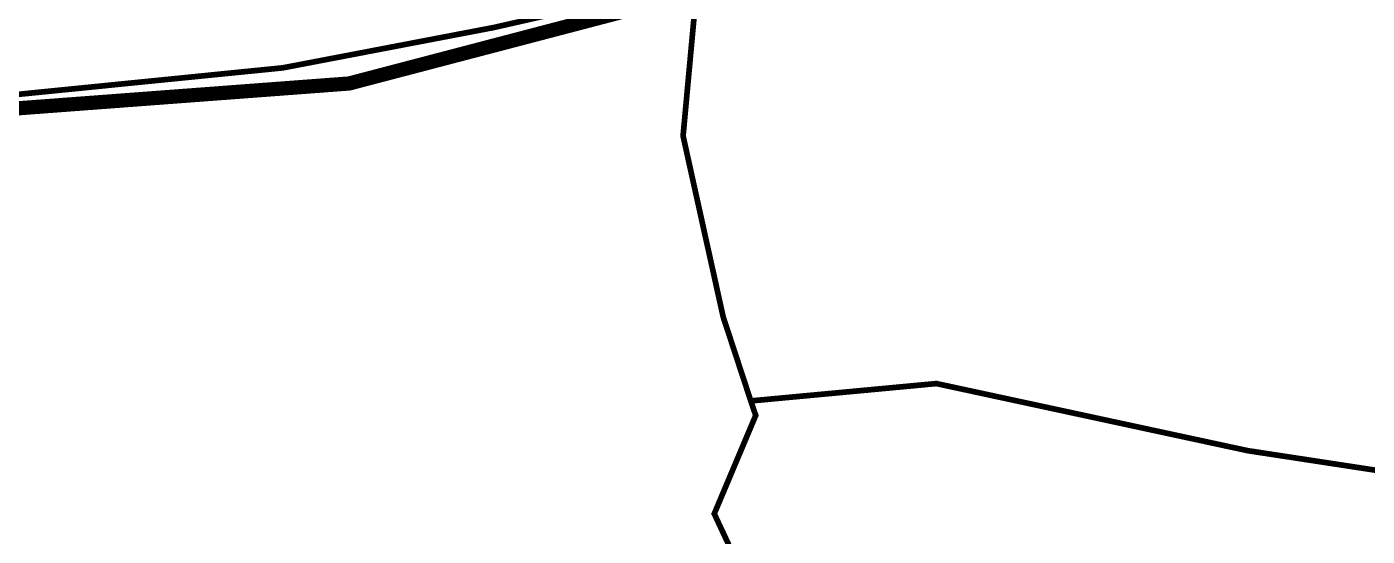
# Model space of a CAD drawing. Header units: metres. Extents: x 561401 to 594056, y 8460144 to 8508504.
# Drawn here: x 586420.99 to 586468.16, y 8502290.22 to 8502308.13 of the extents above; entities that cross this region are included whole.
import ezdxf

# ---------------------------------------------------------------- set-up
doc = ezdxf.new("R2010")
doc.units = ezdxf.units.M
for name, color, linetype in [('1.1. DERECHO DE VIA', 230, 'Continuous'), ('1.2. AFECTADOS BASE GRAFICA SUNARP', 150, 'Continuous'), ('1.2. BASE GRAFICA SUNARP', 150, 'Continuous')]:
    doc.layers.add(name, color=color, linetype=linetype)

msp = doc.modelspace()

# ---------------------------------------------------------------- linework, layer by layer
at = {"layer": '1.1. DERECHO DE VIA', "color": 230, "linetype": 'Continuous', "lineweight": 40, "ltscale": 0.2, "const_width": 0.5}
msp.add_lwpolyline([(586510.12, 8502319.047), (586490.365, 8502320.494), (586470.73, 8502317.163), (586451.661, 8502311.203), (586432.33, 8502306.138), (586412.464, 8502304.649), (586392.684, 8502307.106), (586373.193, 8502311.546), (586353.806, 8502316.461), (586334.584, 8502321.974), (586315.756, 8502328.693), (586297.973, 8502337.762), (586281.542, 8502349.14), (586266.019, 8502361.736), (586252.372, 8502376.299), (586240.65, 8502392.475), (586231.029, 8502409.977), (586223.807, 8502428.595), (586218.642, 8502447.898), (586216.053, 8502467.697), (586216.016, 8502487.67), (586218.447, 8502507.496)], dxfattribs=at)
at = {"layer": '1.2. AFECTADOS BASE GRAFICA SUNARP', "color": 64, "linetype": 'Continuous', "lineweight": -3, "const_width": 0.2}
msp.add_lwpolyline([(586444.587, 8502309.732), (586444.084, 8502304.293), (586445.494, 8502297.934), (586446.467, 8502294.975), (586452.998, 8502295.585), (586463.956, 8502293.225), (586481.569, 8502290.536), (586485.024, 8502290.516), (586490.532, 8502293.665), (586497.772, 8502298.544), (586503.272, 8502301.404), (586510.206, 8502301.653), (586514.832, 8502302.783), (586519.392, 8502303.673), (586523.507, 8502304.473), (586534.036, 8502311.051), (586518.955, 8502318.37), (586503.956, 8502322.779), (586492.14, 8502325.438), (586476.803, 8502322.329), (586462.925, 8502318.07), (586450.186, 8502312.921), (586444.587, 8502309.732)], close=True, dxfattribs=at)
msp.add_lwpolyline([(586448.025, 8502284.927), (586445.181, 8502291.006), (586446.64, 8502294.465), (586446.467, 8502294.975), (586445.494, 8502297.934), (586444.084, 8502304.293), (586444.587, 8502309.732), (586437.428, 8502308.108), (586429.997, 8502306.688), (586413.694, 8502305.056), (586405.137, 8502305.297), (586405.137, 8502305.297), (586406.22, 8502298.704), (586411.918, 8502282.508)], dxfattribs=at)
at = {"layer": '1.2. BASE GRAFICA SUNARP', "color": 64, "linetype": 'Continuous', "lineweight": -3, "const_width": 0.2}
msp.add_lwpolyline([(586510.206, 8502301.653), (586503.272, 8502301.404), (586497.772, 8502298.544), (586490.532, 8502293.665), (586485.024, 8502290.516), (586481.569, 8502290.536), (586463.956, 8502293.225), (586452.998, 8502295.585), (586446.467, 8502294.975), (586446.467, 8502294.975), (586446.64, 8502294.465), (586445.181, 8502291.006), (586448.025, 8502284.927)], dxfattribs=at)

doc.saveas('drawing.dxf')
